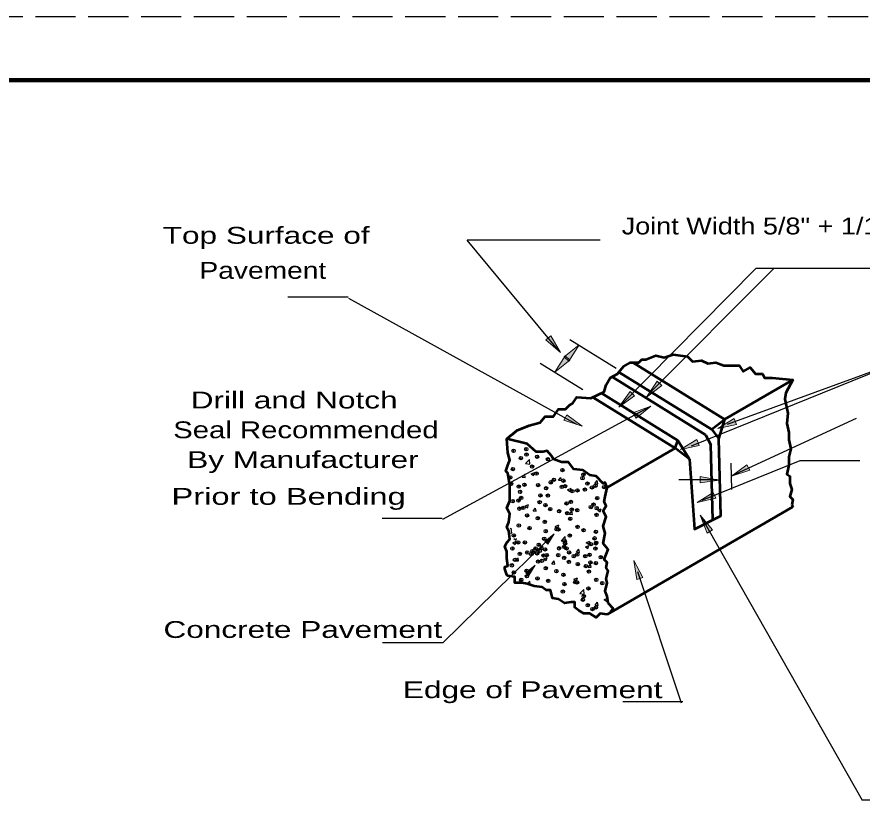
# Model space of a CAD drawing. Extents: x 36.4 to 71.7, y 0.7 to 22.7.
# Drawn here: x 54.42 to 61.11, y 16.55 to 22.74 of the extents above; entities that cross this region are included whole.
import ezdxf

# ---------------------------------------------------------------- set-up
doc = ezdxf.new("R2010")
doc.units = 0
doc.header["$LTSCALE"] = 0.053
doc.header["$PDMODE"] = 32
doc.header["$PDSIZE"] = 0.0265
doc.linetypes.add('LONG_DASHED', pattern=[7.5, 6, -1.5])
doc.layers.add('1', color=7, linetype='Continuous', lineweight=25)
doc.layers.add('3', color=7, linetype='Continuous', lineweight=25)

msp = doc.modelspace()

# ---------------------------------------------------------------- hatches: boundary and pattern name
at = {"layer": '3'}
for points in [[(58.64383, 20.22217), (58.60533, 20.19017), (58.72042, 20.09075), (58.72042, 20.09075)], [(58.74875, 20.05658), (58.78575, 20.023), (58.8685, 20.15042), (58.8685, 20.15042)], [(58.79575, 20.03108), (58.75833, 20.06492), (58.67625, 19.93658), (58.67625, 19.93658)], [(59.5215, 19.8305), (59.4845, 19.86442), (59.40167, 19.73675), (59.40167, 19.73675)], [(59.30725, 19.74725), (59.27192, 19.78292), (59.18317, 19.65925), (59.18317, 19.65925)], [(59.29417, 19.61458), (59.31917, 19.57108), (59.43675, 19.66758), (59.43675, 19.66758)], [(58.77025, 19.59875), (58.747, 19.55442), (58.89167, 19.50717), (58.89167, 19.50717)], [(60.09608, 19.56858), (60.11408, 19.52217), (59.9655, 19.48958), (59.9655, 19.48958)], [(59.80008, 19.403), (59.81867, 19.35667), (59.67017, 19.3245), (59.67017, 19.3245)], [(60.19617, 19.20358), (60.21892, 19.15933), (60.07417, 19.11225), (60.07417, 19.11225)], [(59.82658, 19.11125), (59.82517, 19.06117), (59.97583, 19.08167), (59.97583, 19.08167)], [(59.9295, 18.98433), (59.94908, 18.93808), (59.80108, 18.90392), (59.80108, 18.90392)], [(59.882, 18.663), (59.9245, 18.689), (59.825, 18.80417), (59.825, 18.80417)], [(58.59692, 18.596), (58.62025, 18.57525), (58.67075, 18.65575), (58.67075, 18.65575)], [(58.44608, 18.3485), (58.46942, 18.32775), (58.51992, 18.40825), (58.51992, 18.40825)], [(59.32383, 18.29558), (59.37125, 18.31117), (59.30017, 18.44567), (59.30017, 18.44567)]]:
    msp.add_hatch(color=256, dxfattribs=at).paths.add_polyline_path(points)

# ---------------------------------------------------------------- linework, layer by layer
at = {"layer": '1', "linetype": 'LONG_DASHED'}
msp.add_line((71.60442, 22.74442), (36.40442, 22.74442), dxfattribs=at)
at = {"layer": '1', "lineweight": 158}
msp.add_line((71.52108, 22.24442), (39.02108, 22.24442), dxfattribs=at)
at = {"layer": '1'}
for p, q in [((59.18783, 19.6635), (60.26575, 20.75508)), ((59.41333, 19.75767), (60.40942, 20.75508)), ((59.16242, 19.96308), (58.7945, 20.1905)), ((58.89842, 19.79533), (58.56058, 20.00417)), ((59.75742, 19.35392), (61.49892, 20.057)), ((60.04283, 19.52392), (61.49892, 20.057)), ((57.78892, 18.77242), (59.43067, 19.6625)), ((60.07442, 19.11567), (61.06375, 19.57092)), ((58.44358, 19.21242), (58.47475, 19.24492)), ((58.44358, 19.21242), (58.47917, 19.20692)), ((58.47917, 19.20692), (58.47475, 19.24483)), ((60.07642, 19.00633), (60.07092, 19.21475)), ((58.41825, 19.10558), (58.4375, 19.1285)), ((58.44208, 19.10342), (58.4375, 19.1285)), ((58.48742, 19.13075), (58.51542, 19.1415)), ((58.41825, 19.10558), (58.44208, 19.10342)), ((58.70508, 19.08042), (58.72442, 19.10342)), ((58.70508, 19.08042), (58.72908, 19.07842)), ((58.72908, 19.07833), (58.72442, 19.10342)), ((58.99208, 19.05542), (59.01133, 19.07833)), ((59.01592, 19.05325), (59.01133, 19.07833)), ((58.77625, 19.00608), (58.80425, 19.01683)), ((58.77625, 19.00608), (58.79617, 18.99267)), ((58.79617, 18.99267), (58.80425, 19.01683)), ((58.99208, 19.05542), (59.01592, 19.05325)), ((58.44017, 18.87708), (58.46817, 18.88783)), ((58.44017, 18.87708), (58.46008, 18.86367)), ((58.46008, 18.86367), (58.46817, 18.88783)), ((58.50508, 18.83758), (58.52433, 18.86058)), ((58.52892, 18.83542), (58.52433, 18.86058)), ((58.50508, 18.83758), (58.52892, 18.8355)), ((58.79192, 18.8125), (58.81117, 18.83542)), ((58.79192, 18.8125), (58.81583, 18.81033)), ((58.81583, 18.81033), (58.81125, 18.83542)), ((59.015, 18.845), (59.04308, 18.85575)), ((59.015, 18.845), (59.03492, 18.83167)), ((59.03492, 18.83158), (59.04308, 18.85575)), ((58.67892, 18.716), (58.70692, 18.72675)), ((58.69883, 18.70258), (58.70692, 18.72675)), ((58.32358, 18.66483), (58.33458, 18.66317)), ((58.32408, 18.69483), (58.33017, 18.70117)), ((58.33458, 18.66317), (58.33017, 18.70108)), ((58.67892, 18.716), (58.69883, 18.70267)), ((58.34283, 18.587), (58.37083, 18.59775)), ((58.35033, 18.61917), (58.369, 18.60658)), ((58.36275, 18.57358), (58.37083, 18.59775)), ((58.369, 18.60658), (58.37317, 18.61917)), ((58.72592, 18.6025), (58.75708, 18.635)), ((58.72592, 18.6025), (58.7615, 18.597)), ((58.7615, 18.597), (58.75708, 18.63492)), ((58.92392, 18.588), (58.95192, 18.59875)), ((58.94383, 18.57458), (58.95192, 18.59875)), ((58.34283, 18.587), (58.36275, 18.57358)), ((58.5605, 18.53667), (58.57983, 18.55967)), ((58.5605, 18.53667), (58.5845, 18.53467)), ((58.5845, 18.53458), (58.57983, 18.55967)), ((58.8475, 18.51167), (58.86675, 18.53458)), ((58.87133, 18.5095), (58.86675, 18.53458)), ((58.91775, 18.555), (58.94575, 18.56567)), ((58.91775, 18.555), (58.93758, 18.54158)), ((58.92392, 18.588), (58.94383, 18.57458)), ((58.93758, 18.54158), (58.94575, 18.56567)), ((58.36583, 18.44458), (58.38508, 18.46758)), ((58.38975, 18.4425), (58.38508, 18.46758)), ((58.58783, 18.459), (58.61583, 18.46975)), ((58.58783, 18.459), (58.60775, 18.44558)), ((58.60775, 18.44558), (58.61583, 18.46975)), ((58.8475, 18.51167), (58.87133, 18.5095)), ((58.36583, 18.44458), (58.38975, 18.4425)), ((58.65275, 18.4195), (58.672, 18.4425)), ((58.65275, 18.4195), (58.67658, 18.41742)), ((58.67658, 18.41733), (58.672, 18.4425)), ((58.93958, 18.39442), (58.95883, 18.41733)), ((58.93958, 18.39442), (58.9635, 18.39225)), ((58.9635, 18.39225), (58.95892, 18.41733)), ((58.46225, 18.26675), (58.47783, 18.28308)), ((58.48017, 18.26283), (58.47783, 18.283)), ((58.82658, 18.29792), (58.85458, 18.30867)), ((58.82658, 18.29792), (58.8465, 18.28458)), ((58.8465, 18.2845), (58.85458, 18.30867)), ((58.87358, 18.18442), (58.90475, 18.21692)), ((58.90917, 18.17892), (58.90475, 18.21683)), ((58.87358, 18.18442), (58.90917, 18.17892)), ((59.06542, 18.13692), (59.08125, 18.14292)), ((59.06542, 18.13692), (59.08525, 18.1235)), ((59.08525, 18.1235), (59.08692, 18.12833)), ((58.99517, 18.09358), (59.01442, 18.1165)), ((58.99517, 18.09358), (59.019, 18.09142)), ((59.019, 18.09142), (59.01442, 18.1165))]:
    msp.add_line(p, q, dxfattribs=at)
at = {"layer": '1', "lineweight": 53}
for p, q in [((59.91733, 19.48142), (59.18175, 19.93617)), ((59.86808, 19.43925), (59.1285, 19.89917)), ((60.02042, 19.5625), (60.55975, 19.875)), ((59.62858, 19.3355), (58.98025, 19.73625)), ((59.64983, 19.39417), (59.04458, 19.76833)), ((60.02175, 19.56167), (59.91733, 19.48142)), ((59.91733, 19.48142), (59.97358, 19.40908)), ((59.64983, 19.39417), (59.74075, 19.24842)), ((59.86808, 19.43925), (59.90975, 19.36067)), ((59.09025, 19.0235), (59.62858, 19.3355)), ((59.92542, 18.76642), (59.90975, 19.36067)), ((59.09025, 18.01933), (60.55975, 18.87083)), ((60.55175, 18.88692), (60.55975, 18.87083))]:
    msp.add_line(p, q, dxfattribs=at)
for points in [[(59.09025, 18.01933), (59.03408, 18.02733), (59.00192, 17.99525), (58.95375, 18.02733), (58.90558, 18.02733), (58.86542, 18.05142), (58.83333, 18.0755), (58.83333, 18.11567), (58.80125, 18.11567), (58.753, 18.10767), (58.70483, 18.13975), (58.65667, 18.14783), (58.64058, 18.21208), (58.6085, 18.21208), (58.57642, 18.23617), (58.51217, 18.24425), (58.45592, 18.26025), (58.41583, 18.26833), (58.35958, 18.26833), (58.35958, 18.3165), (58.30342, 18.32458), (58.29533, 18.33258), (58.27933, 18.38083), (58.27933, 18.39683), (58.30342, 18.40492), (58.29533, 18.46117), (58.29533, 18.51733), (58.27933, 18.55758), (58.29533, 18.58967), (58.31942, 18.61375), (58.31142, 18.67808), (58.29533, 18.71025), (58.31142, 18.75033), (58.31942, 18.81458), (58.29533, 18.86283), (58.31942, 18.91908), (58.31942, 18.98333), (58.31942, 19.03958), (58.31142, 19.08775), (58.30342, 19.13592), (58.28733, 19.152), (58.30342, 19.20025), (58.31942, 19.24033), (58.30342, 19.29667), (58.29533, 19.40908), (58.32308, 19.43083), (58.34308, 19.44558), (58.37567, 19.47342), (58.472, 19.5135), (58.56033, 19.53758), (58.6005, 19.58583), (58.66475, 19.58583), (58.70483, 19.642), (58.76108, 19.642), (58.79317, 19.67417), (58.81725, 19.69025), (58.84942, 19.73842), (58.96183, 19.7305), (59.06617, 19.77867), (59.08225, 19.83492), (59.11433, 19.89108), (59.17058, 19.92317), (59.21875, 19.97942), (59.275, 20.01158), (59.33925, 20.01158), (59.36333, 20.03575), (59.39542, 20.03575), (59.47575, 20.06783), (59.54, 20.05175), (59.61225, 20.07583), (59.72467, 20.05983), (59.76483, 20.01958), (59.83708, 20.02767), (59.88525, 20.00358), (59.9495, 20.01158), (60.01375, 19.9875), (60.13417, 19.9875), (60.16625, 19.93933), (60.2225, 19.97142), (60.26267, 19.92317), (60.31883, 19.92317), (60.33492, 19.89108), (60.39917, 19.89108), (60.55975, 19.875), (60.50358, 19.77058), (60.4955, 19.72242), (60.51958, 19.60992), (60.51158, 19.52958), (60.52767, 19.45725), (60.52767, 19.40108), (60.54367, 19.32875), (60.52767, 19.2645), (60.52767, 19.20025), (60.51158, 19.12792), (60.53567, 19.11183), (60.53567, 19.05558), (60.55175, 19.00742), (60.53567, 18.95117), (60.55975, 18.92708), (60.55175, 18.88692)], [(59.74075, 19.24842), (59.78083, 18.69408), (59.98967, 18.7985), (59.97358, 19.40908), (60.02175, 19.56167), (59.29417, 20.01158)], [(59.09025, 18.01933), (59.11433, 18.03533), (59.13842, 18.0675), (59.09833, 18.10767), (59.09025, 18.16383), (59.07425, 18.20408), (59.09025, 18.26833), (59.08225, 18.3005), (59.09833, 18.36475), (59.08225, 18.38883), (59.09025, 18.429), (59.06617, 18.45308), (59.09833, 18.53342), (59.05817, 18.58167), (59.07425, 18.662), (59.05817, 18.71817), (59.08225, 18.7905), (59.05817, 18.83867), (59.08225, 18.87883), (59.06617, 18.911), (59.07425, 18.95117), (59.09025, 19.0235), (59.07425, 19.06367), (59.05817, 19.05558), (59.00192, 19.11183), (58.95375, 19.11992), (58.89758, 19.16), (58.82533, 19.16808), (58.78517, 19.22433), (58.72892, 19.22433), (58.66475, 19.24842), (58.64867, 19.2725), (58.6165, 19.31267), (58.58442, 19.30467), (58.52825, 19.30467), (58.45592, 19.36892), (58.29533, 19.40908), (58.37567, 19.47342)], [(59.74075, 19.24842), (59.62858, 19.3355), (59.64992, 19.39417)]]:
    msp.add_lwpolyline(points, dxfattribs=at)
at = {"layer": '1'}
msp.add_lwpolyline([(58.48742, 19.13075), (58.50733, 19.11733), (58.51542, 19.1415)], dxfattribs=at)
at = {"layer": '1', "lineweight": 35}
for points in [[(59.07317, 18.80233), (59.05817, 18.83233), (59.06292, 18.84017)], [(58.31675, 18.60475), (58.31942, 18.60742), (58.3145, 18.64667)], [(59.06292, 18.56967), (59.05817, 18.57533), (59.05875, 18.57808)], [(59.06683, 18.44608), (59.06617, 18.44675), (59.06725, 18.44942)]]:
    msp.add_lwpolyline(points, dxfattribs=at)
at = {"layer": '1'}
for p in [(58.34942, 19.31325), (58.44958, 19.32642), (58.40742, 19.25567), (58.45192, 19.2835), (58.53575, 19.26642), (58.62092, 19.24667), (58.49583, 19.18858), (58.34442, 19.16867), (58.53083, 19.13333), (58.73617, 19.1615), (58.902, 19.125), (58.32308, 19.10333), (58.3295, 19.05125), (58.43542, 19.04483), (58.64325, 19.06408), (58.66875, 19.08492), (58.74342, 19.07725), (58.89492, 19.09717), (58.93342, 19.05392), (58.39067, 19.03083), (58.40083, 18.989), (58.54308, 19.04225), (58.60617, 19.01725), (58.73133, 19.02833), (58.75658, 19.03317), (58.81442, 18.99367), (58.85442, 18.99992), (58.9145, 19.00683), (58.97008, 19.02417), (58.99783, 19.03708), (59.066, 19.02675), (58.34242, 18.91525), (58.38783, 18.91983), (58.41025, 18.94042), (58.56175, 18.96033), (58.62117, 18.95983), (59.01117, 18.93967), (58.396, 18.85592), (58.42675, 18.8615), (58.55592, 18.90617), (58.60133, 18.884), (58.64025, 18.85242), (58.7695, 18.89717), (58.80342, 18.90967), (58.80925, 18.849), (58.96083, 18.869), (58.983, 18.88817), (59.00717, 18.85992), (58.4565, 18.80267), (58.54067, 18.77983), (58.70917, 18.83592), (58.77392, 18.81992), (58.85383, 18.84342), (59.00625, 18.8065), (58.39117, 18.72267), (58.5965, 18.75092), (58.7985, 18.7765), (58.8555, 18.71125), (58.35125, 18.64483), (58.47633, 18.70292), (58.60392, 18.67808), (58.68983, 18.69383), (58.70408, 18.69133), (58.79367, 18.64333), (58.90342, 18.68483), (59.00142, 18.67333), (58.38625, 18.58958), (58.43967, 18.58958), (58.59158, 18.61775), (58.75383, 18.59917), (58.75742, 18.58125), (58.99067, 18.62125), (59.00208, 18.58183), (59.00292, 18.58667), (58.34075, 18.54092), (58.49867, 18.52033), (58.52417, 18.54117), (58.5485, 18.57092), (58.55792, 18.52233), (58.59883, 18.5335), (58.70942, 18.54225), (58.75033, 18.55342), (58.76883, 18.54175), (58.78883, 18.51017), (58.96208, 18.57558), (58.9965, 18.54017), (58.36083, 18.45242), (58.3985, 18.4985), (58.45783, 18.50917), (58.49008, 18.49717), (58.5355, 18.50175), (58.57442, 18.44342), (58.58675, 18.48458), (58.612, 18.48942), (58.70358, 18.48808), (58.749, 18.46592), (58.8255, 18.48042), (58.85325, 18.49333), (58.91717, 18.47908), (58.95108, 18.49158), (59.03908, 18.47142), (58.33583, 18.40783), (58.54367, 18.43783), (58.60417, 18.38458), (58.78792, 18.43433), (58.85683, 18.41783), (58.92158, 18.40183), (58.95692, 18.43092), (59.0015, 18.42533), (58.3525, 18.35142), (58.45267, 18.36458), (58.455, 18.32167), (58.68833, 18.36175), (58.74417, 18.33283), (58.94617, 18.35842), (58.4105, 18.29383), (58.53883, 18.30458), (58.624, 18.28483), (58.75158, 18.26), (58.8375, 18.27575), (58.85175, 18.27325), (59.00317, 18.29317), (59.05108, 18.26675), (58.73925, 18.19967), (58.94133, 18.22525), (58.898, 18.13533), (58.90508, 18.16317), (58.9365, 18.09208), (58.97317, 18.06233), (59.00092, 18.07525)]:
    msp.add_point(p, dxfattribs=at)
at = {"layer": '3'}
for p, q in [((58.711, 20.10167), (57.98233, 20.97967)), ((59.03358, 20.97967), (57.98233, 20.97967)), ((61.34383, 20.75508), (60.26575, 20.75508)), ((57.03958, 20.52758), (56.56417, 20.52758)), ((58.84933, 19.52133), (57.04625, 20.51758)), ((59.96067, 19.08467), (59.65825, 19.08467)), ((59.83125, 18.79558), (61.10667, 16.5515)), ((57.78567, 18.77692), (57.31025, 18.77692)), ((59.33067, 18.359), (59.67458, 17.32083)), ((59.68817, 17.32975), (59.21275, 17.32975)), ((61.58208, 16.5515), (61.10667, 16.5515))]:
    msp.add_line(p, q, dxfattribs=at)
at = {"layer": '3', "lineweight": 13}
for points in [[(58.64383, 20.22217), (58.60533, 20.19017), (58.72042, 20.09075), (58.72042, 20.09075)], [(58.74875, 20.05658), (58.78575, 20.023), (58.8685, 20.15042), (58.8685, 20.15042)], [(58.79575, 20.03108), (58.75833, 20.06492), (58.67625, 19.93658), (58.67625, 19.93658)], [(59.5215, 19.8305), (59.4845, 19.86442), (59.40167, 19.73675), (59.40167, 19.73675)], [(59.30725, 19.74725), (59.27192, 19.78292), (59.18317, 19.65925), (59.18317, 19.65925)], [(59.29417, 19.61458), (59.31917, 19.57108), (59.43675, 19.66758), (59.43675, 19.66758)], [(58.77025, 19.59875), (58.747, 19.55442), (58.89167, 19.50717), (58.89167, 19.50717)], [(60.09608, 19.56858), (60.11408, 19.52217), (59.9655, 19.48958), (59.9655, 19.48958)], [(59.80008, 19.403), (59.81867, 19.35667), (59.67017, 19.3245), (59.67017, 19.3245)], [(60.19617, 19.20358), (60.21892, 19.15933), (60.07417, 19.11225), (60.07417, 19.11225)], [(59.82658, 19.11125), (59.82517, 19.06117), (59.97583, 19.08167), (59.97583, 19.08167)], [(59.9295, 18.98433), (59.94908, 18.93808), (59.80108, 18.90392), (59.80108, 18.90392)], [(59.882, 18.663), (59.9245, 18.689), (59.825, 18.80417), (59.825, 18.80417)], [(58.59692, 18.596), (58.62025, 18.57525), (58.67075, 18.65575), (58.67075, 18.65575)], [(58.44608, 18.3485), (58.46942, 18.32775), (58.51992, 18.40825), (58.51992, 18.40825)], [(59.32383, 18.29558), (59.37125, 18.31117), (59.30017, 18.44567), (59.30017, 18.44567)]]:
    msp.add_lwpolyline(points, close=True, dxfattribs=at)
at = {"layer": '3'}
for points in [[(61.09033, 19.23483), (60.61492, 19.23483), (59.83858, 18.92117)], [(58.61875, 18.60642), (57.78867, 17.79383), (57.31325, 17.79383)]]:
    msp.add_lwpolyline(points, dxfattribs=at)

# ---------------------------------------------------------------- texts
at = {"layer": '1'}
for s, width, p in [('Joint Width 5/8" + 1/16"', 1.2, (59.20467, 21.0245)), ('Top Surface of', 1.4, (55.57367, 20.95067)), ('Pavement', 1.25, (55.86442, 20.67358)), ('Drill and Notch', 1.4, (55.79525, 19.64825)), ('Seal Recommended', 1.3, (55.65675, 19.41275)), ('By Manufacturer', 1.4, (55.7675, 19.17717)), ('Prior to Bending', 1.45, (55.64292, 18.88625)), ('Concrete Pavement', 1.4, (55.57983, 17.83367)), ('Edge of Pavement', 1.4, (57.474, 17.3575))]:
    msp.add_text(s, height=0.1333, dxfattribs=dict(at, width=width)).set_placement(p)

doc.saveas('drawing.dxf')
